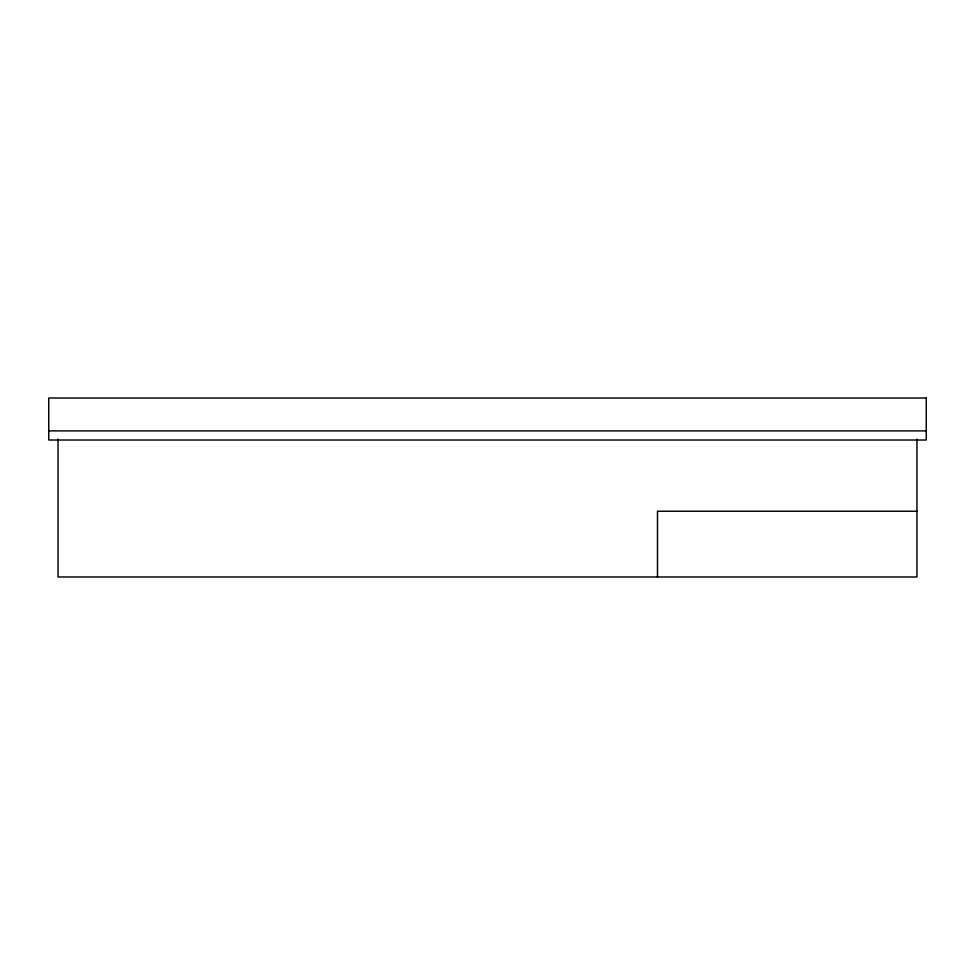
<?xml version="1.0" encoding="UTF-8"?>
<svg xmlns="http://www.w3.org/2000/svg" width="975" height="975" viewBox="0 0 975 975"><rect width="100%" height="100%" fill="white"/><g stroke="black" fill="none" stroke-linecap="round" stroke-linejoin="round"><path stroke-width="1.46" d="M48.75 430.889L926.25 430.889M916.951 511.241L657.491 511.241L657.491 576.981M916.951 439.055L916.951 576.981L58.049 576.981L58.049 439.055M926.25 398.019L48.75 398.019L48.75 440.018L926.25 440.018L926.25 398.019"/></g></svg>
